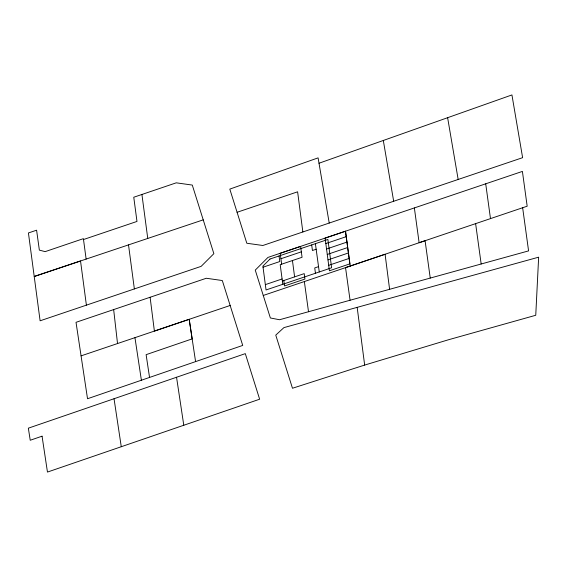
<?xml version="1.0" encoding="UTF-8"?>
<svg xmlns="http://www.w3.org/2000/svg" width="567" height="567" viewBox="0 0 567 567"><rect width="100%" height="100%" fill="white"/><g stroke="black" fill="none" stroke-linecap="round" stroke-linejoin="round"><path stroke-width="0.85" d="M319.001 163.239L511.937 94.93L522.618 157.676L262.854 245.49L246.815 243.25L229.805 189.109L318.087 157.867L329.221 223.051M83.505 239.529L136.98 221.442L133.762 197.238L176.245 182.829L192.284 185.069L213.865 253.669L201.136 266.362L40.108 320.802L28.428 232.959L36.593 230.195L39.357 250.125L45.154 251.635L83.392 238.657L86.127 259.091M237.077 212.285L297.611 191.809L302.856 231.967M345.501 231.216L325.104 238.119L329.42 270.785L349.818 263.882L345.501 231.216L350.271 266.022M280.941 258.736L301.339 251.84M325.819 243.562L346.224 236.659M263.038 267.206L279.793 261.543L279.056 255.965M316.152 249.239L312.431 250.501L311.694 244.923M326.542 249.005L346.94 242.102M327.258 254.448L347.663 247.545M327.981 259.892L348.379 252.988M265.342 284.634L282.097 278.964M318.541 266.632L314.735 267.922L315.436 273.259M282.366 281.012L304.217 273.62L304.933 279.063L284.535 285.966L283.819 280.523M328.697 265.335L349.095 258.439M149.546 377.431L146.116 354.666L192.163 338.882L189.201 319.313L154.387 331.085L150.106 297.264M263.244 295.464L425.087 240.72L430.247 278.078M414.364 207.933L419.126 242.733L527.175 206.211L522.405 171.404L267.964 257.418L255.256 270.112L270.367 317.974L279.545 319.738L528.579 250.89L522.646 207.742M81.067 355.87L76.021 322.311L206.31 278.255L222.314 280.537L242.719 345.423L87.524 398.743L81.067 355.87L230.152 305.471M203.227 219.854L34.218 276.483L80.528 260.969L86.397 305.159M364.659 365.077L292.48 388.253L275.76 335.118L283.925 327.613L538.65 257.177L535.751 315.273L448.454 339.768L364.659 365.077L357.167 307.357M447.625 117.702L458.164 179.463M383.313 140.474L393.675 201.264M189.201 319.313L195.587 361.611M176.55 377.253L183.779 425.222M134.953 337.648L141.389 380.23M114.038 398.736L121.267 446.704M350.066 300.248L345.537 267.617L385.085 254.25L389.6 289.319M304.351 281.551L308.512 311.737M485.713 183.807L490.483 218.621M475.621 223.639L481.17 264.002M315.394 243.675L319.271 271.962M128.518 244.887L134.358 288.936M292.444 260.536L294.606 276.873M281.657 264.187L280.218 253.293L300.623 246.39L302.062 257.283L280.204 264.683L282.798 284.301M141.92 194.467L147.753 238.445M113.655 309.589L117.525 343.545M270.005 259.027L262.897 266.129L266.043 289.964L331.624 267.78L327.882 239.451L270.005 259.027M42.057 436.186L30.228 440.254L28.35 428.177L245.305 353.631L259.636 399.211L47.458 472.07L42.057 436.186"/></g></svg>
